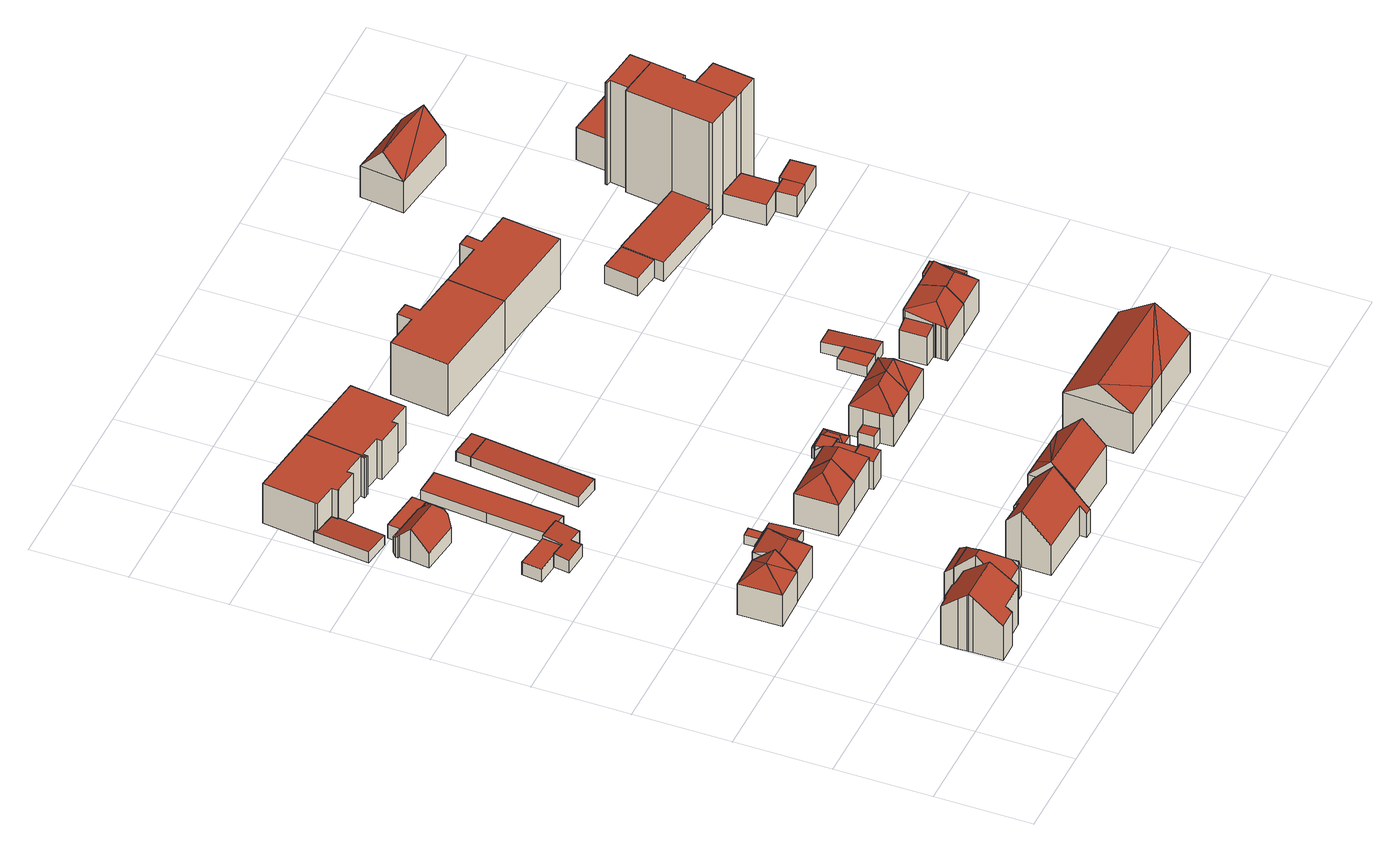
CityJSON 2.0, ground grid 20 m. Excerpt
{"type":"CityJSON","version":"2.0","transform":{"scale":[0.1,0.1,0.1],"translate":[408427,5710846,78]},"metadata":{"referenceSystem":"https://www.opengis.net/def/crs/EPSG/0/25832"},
"CityObjects":{
"building1":{"type":"Building","attributes":{"Gemeindeschluessel":"05978036","Geometrietyp2DReferenz":"3000","function":"31001_1000","roofType":"5000","measuredHeight":13.65},"geometry":[{"type":"MultiSurface","lod":"2","boundaries":[[[0,1,2,3]],[[1,4,5,2]],[[4,6,7,5]],[[6,8,9,7]],[[8,10,11,9]],[[10,12,13,11]],[[12,14,15,13]],[[14,16,17,15]],[[16,18,19,17]],[[18,20,21,19]],[[20,22,23,21]],[[22,24,25,23]],[[24,26,27,25]],[[26,28,29,27]],[[28,0,3,29]],[[24,22,20,30]],[[20,18,16,14,12,10,8,6,4,30]],[[4,1,0,28,26,24,30]],[[3,2,5,7,9,11,13,15,17,19,21,23,25,27,29]]],"semantics":{"surfaces":[{"type":"WallSurface"},{"type":"RoofSurface"},{"type":"GroundSurface"}],"values":[0,0,0,0,0,0,0,0,0,0,0,0,0,0,0,1,1,1,2]}}]},
"building2":{"type":"Building","attributes":{"Gemeindeschluessel":"05978036","Geometrietyp2DReferenz":"3000","function":"31001_1000","roofType":"5000","measuredHeight":11.28},"geometry":[{"type":"MultiSurface","lod":"2","boundaries":[[[31,32,33,34]],[[32,35,36,33]],[[35,37,38,36]],[[37,31,34,38]],[[35,32,39]],[[31,37,40]],[[39,31,40]],[[31,39,32]],[[37,39,40]],[[39,37,35]],[[34,33,36,38]]],"semantics":{"surfaces":[{"type":"WallSurface"},{"type":"RoofSurface"},{"type":"GroundSurface"}],"values":[0,0,0,0,1,0,1,1,1,1,2]}}]},
"building3":{"type":"Building","attributes":{"Gemeindeschluessel":"05978036","Geometrietyp2DReferenz":"3000","function":"31001_1000"},"children":["building3-1","building3-2","building3-3"]},
"building3-1":{"type":"BuildingPart","attributes":{"roofType":"2100","measuredHeight":9.21},"parents":["building3"],"geometry":[{"type":"MultiSurface","lod":"2","boundaries":[[[41,42,43,44]],[[42,45,46,47,43]],[[45,42,41,48,49]],[[50,44,43,47]],[[41,44,50,48]],[[49,46,45]],[[50,47,46,49,48]]],"semantics":{"surfaces":[{"type":"WallSurface"},{"type":"RoofSurface"},{"type":"GroundSurface"},{"type":"ClosureSurface"}],"values":[0,0,1,2,3,0,3]}}]},
"building3-2":{"type":"BuildingPart","attributes":{"roofType":"5000","measuredHeight":13.56},"parents":["building3"],"geometry":[{"type":"MultiSurface","lod":"2","boundaries":[[[51,52,53,54]],[[52,55,41,44,53]],[[56,57,58,59]],[[57,51,54,58]],[[60,48,61]],[[48,55,52,61]],[[52,51,57,56,60,61]],[[54,53,44,50,62,59,58]],[[48,41,55]],[[48,50,44,41]],[[62,50,48,60]],[[62,60,56,59]]],"semantics":{"surfaces":[{"type":"WallSurface"},{"type":"RoofSurface"},{"type":"GroundSurface"},{"type":"ClosureSurface"}],"values":[0,0,0,0,1,1,1,2,0,3,3,3]}}]},
"building3-3":{"type":"BuildingPart","attributes":{"roofType":"2100","measuredHeight":9.28},"parents":["building3"],"geometry":[{"type":"MultiSurface","lod":"2","boundaries":[[[46,63,47]],[[63,64,65,47]],[[64,66,67,65]],[[66,68,56,59,67]],[[68,66,64,63,46,49,69,60]],[[50,47,65,67,59,62]],[[49,48,69]],[[46,47,50,48,49]],[[56,68,60]],[[48,60,69]],[[48,50,62,60]],[[62,59,56,60]]],"semantics":{"surfaces":[{"type":"WallSurface"},{"type":"RoofSurface"},{"type":"GroundSurface"},{"type":"ClosureSurface"}],"values":[0,0,0,0,1,2,0,3,0,0,3,3]}}]},
"building4":{"type":"Building","attributes":{"Gemeindeschluessel":"05978036","Geometrietyp2DReferenz":"3000","function":"31001_1000","roofType":"5000","measuredHeight":10.63},"geometry":[{"type":"MultiSurface","lod":"2","boundaries":[[[70,71,72,73]],[[71,74,75,72]],[[74,76,77,75]],[[76,78,79,77]],[[78,80,81,79]],[[80,70,73,81]],[[76,74,71,82]],[[70,80,83,82,71]],[[76,82,83,78]],[[83,80,78]],[[73,72,75,77,79,81]]],"semantics":{"surfaces":[{"type":"WallSurface"},{"type":"RoofSurface"},{"type":"GroundSurface"}],"values":[0,0,0,0,0,0,1,1,1,0,2]}}]},
"building5":{"type":"Building","attributes":{"Gemeindeschluessel":"05978036","Geometrietyp2DReferenz":"3000","function":"31001_2460","roofType":"9999","measuredHeight":3},"geometry":[{"type":"MultiSurface","lod":"2","boundaries":[[[84,85,86,87,88,89]],[[89,88,90,91]],[[88,87,92,90]],[[87,86,93,92]],[[86,85,94,93]],[[85,84,95,94]],[[84,89,91,95]],[[91,90,92,93,94,95]]],"semantics":{"surfaces":[{"type":"RoofSurface"},{"type":"WallSurface"},{"type":"GroundSurface"}],"values":[0,1,1,1,1,1,1,2]}}]},
"building6":{"type":"Building","attributes":{"Gemeindeschluessel":"05978036","Geometrietyp2DReferenz":"3000","function":"31001_2460","roofType":"2100","measuredHeight":3.59},"geometry":[{"type":"MultiSurface","lod":"2","boundaries":[[[96,97,98,99]],[[97,100,101,98]],[[100,102,103,101]],[[102,104,105,103]],[[104,106,107,105]],[[106,108,109,107]],[[108,110,111,109]],[[110,112,113,111]],[[112,96,99,113]],[[112,110,108,106,104,102,100,97,96]],[[99,98,101,103,105,107,109,111,113]]],"semantics":{"surfaces":[{"type":"WallSurface"},{"type":"RoofSurface"},{"type":"GroundSurface"}],"values":[0,0,0,0,0,0,0,0,0,1,2]}}]},
"building7":{"type":"Building","attributes":{"Gemeindeschluessel":"05978036","Geometrietyp2DReferenz":"3000","function":"31001_2460","roofType":"2100","measuredHeight":2.66},"geometry":[{"type":"MultiSurface","lod":"2","boundaries":[[[114,115,116,117]],[[115,118,119,116]],[[118,120,121,119]],[[120,122,123,121]],[[122,124,125,123]],[[124,126,127,125]],[[126,128,129,127]],[[128,114,117,129]],[[128,126,124,122,120,118,115,114]],[[117,116,119,121,123,125,127,129]]],"semantics":{"surfaces":[{"type":"WallSurface"},{"type":"RoofSurface"},{"type":"GroundSurface"}],"values":[0,0,0,0,0,0,0,0,1,2]}}]},
"building8":{"type":"Building","attributes":{"Gemeindeschluessel":"05978036","Geometrietyp2DReferenz":"3000","function":"31001_2000"},"children":["building8-1","building8-2"]},
"building8-1":{"type":"BuildingPart","attributes":{"roofType":"9999","measuredHeight":7.58},"parents":["building8"],"geometry":[{"type":"MultiSurface","lod":"2","boundaries":[[[130,131,132,133]],[[131,134,135,132]],[[134,136,137,135]],[[136,138,139,137]],[[138,140,141,139]],[[140,142,143,141]],[[142,144,145,146,143]],[[147,148,149,150,151]],[[148,152,153,149]],[[152,154,155,153]],[[154,130,133,155]],[[148,147,156,157]],[[156,144,142,140,138,136,134,131,157]],[[131,130,154,152,148,157]],[[133,132,135,137,139,141,143,146,158,150,149,153,155]],[[159,145,144,156]],[[158,146,145,159]],[[151,159,156,147]],[[158,159,151,150]]],"semantics":{"surfaces":[{"type":"WallSurface"},{"type":"RoofSurface"},{"type":"GroundSurface"},{"type":"ClosureSurface"}],"values":[0,0,0,0,0,0,0,0,0,0,0,1,1,1,2,0,3,0,3]}}]},
"building8-2":{"type":"BuildingPart","attributes":{"roofType":"1000","measuredHeight":2.94},"parents":["building8"],"geometry":[{"type":"MultiSurface","lod":"2","boundaries":[[[145,160,161,146]],[[160,162,163,161]],[[162,151,150,163]],[[162,160,145,159,151]],[[150,158,146,161,163]],[[146,158,159,145]],[[158,150,151,159]]],"semantics":{"surfaces":[{"type":"WallSurface"},{"type":"RoofSurface"},{"type":"GroundSurface"},{"type":"ClosureSurface"}],"values":[0,0,0,1,2,3,3]}}]},
"building9":{"type":"Building","attributes":{"Gemeindeschluessel":"05978036","Geometrietyp2DReferenz":"3000","function":"31001_2460","roofType":"1000","measuredHeight":2.28},"geometry":[{"type":"MultiSurface","lod":"2","boundaries":[[[164,165,166,167]],[[165,168,169,166]],[[168,170,171,169]],[[170,172,173,171]],[[172,174,175,173]],[[174,164,167,175]],[[174,172,170,168,165,164]],[[167,166,169,171,173,175]]],"semantics":{"surfaces":[{"type":"WallSurface"},{"type":"RoofSurface"},{"type":"GroundSurface"}],"values":[0,0,0,0,0,0,1,2]}}]},
"building10":{"type":"Building","attributes":{"Gemeindeschluessel":"05978036","Geometrietyp2DReferenz":"3000","function":"31001_9998","roofType":"1000","measuredHeight":2.21},"geometry":[{"type":"MultiSurface","lod":"2","boundaries":[[[176,177,178,179]],[[177,180,181,178]],[[180,182,183,181]],[[182,176,179,183]],[[182,180,177,176]],[[179,178,181,183]]],"semantics":{"surfaces":[{"type":"WallSurface"},{"type":"RoofSurface"},{"type":"GroundSurface"}],"values":[0,0,0,0,1,2]}}]},
"building11":{"type":"Building","attributes":{"Gemeindeschluessel":"05978036","Geometrietyp2DReferenz":"3000","function":"31001_2460","roofType":"1000","measuredHeight":3.3},"geometry":[{"type":"MultiSurface","lod":"2","boundaries":[[[184,185,186,187]],[[185,188,189,186]],[[188,190,191,189]],[[190,184,187,191]],[[190,188,185,184]],[[187,186,189,191]]],"semantics":{"surfaces":[{"type":"WallSurface"},{"type":"RoofSurface"},{"type":"GroundSurface"}],"values":[0,0,0,0,1,2]}}]},
"building12":{"type":"Building","attributes":{"Gemeindeschluessel":"05978036","Geometrietyp2DReferenz":"3000","function":"31001_2460","roofType":"2100","measuredHeight":2.44},"geometry":[{"type":"MultiSurface","lod":"2","boundaries":[[[192,193,194,195]],[[193,196,197,194]],[[196,198,199,197]],[[198,192,195,199]],[[198,196,193,192]],[[195,194,197,199]]],"semantics":{"surfaces":[{"type":"WallSurface"},{"type":"RoofSurface"},{"type":"GroundSurface"}],"values":[0,0,0,0,1,2]}}]},
"building13":{"type":"Building","attributes":{"Gemeindeschluessel":"05978036","Geometrietyp2DReferenz":"3000","function":"31001_1000","roofType":"3100","measuredHeight":13.34},"geometry":[{"type":"MultiSurface","lod":"2","boundaries":[[[200,201,202,203]],[[201,204,205,202]],[[204,206,207,205]],[[206,208,209,207]],[[208,210,211,209]],[[210,212,213,211]],[[212,214,215,213]],[[214,216,217,215]],[[216,218,219,217]],[[218,220,221,219]],[[220,222,223,221]],[[222,200,203,223]],[[218,216,214,212,210,208]],[[208,206,204,201,200,222,220,218]],[[203,202,205,207,209,211,213,215,217,219,221,223]]],"semantics":{"surfaces":[{"type":"WallSurface"},{"type":"RoofSurface"},{"type":"GroundSurface"}],"values":[0,0,0,0,0,0,0,0,0,0,0,0,1,1,2]}}]},
"building14":{"type":"Building","attributes":{"Gemeindeschluessel":"05978036","Geometrietyp2DReferenz":"3000","function":"31001_1100","roofType":"1000","measuredHeight":9.47},"geometry":[{"type":"MultiSurface","lod":"2","boundaries":[[[224,225,226,227]],[[225,228,229,226]],[[228,230,231,229]],[[230,232,233,231]],[[232,234,235,233]],[[234,236,237,235]],[[236,238,239,237]],[[238,240,241,239]],[[240,242,243,241]],[[242,244,245,243]],[[244,246,247,245]],[[246,224,227,247]],[[246,244,242,240,238,236,234,232,230,228,225,224]],[[227,226,229,231,233,235,237,239,241,243,245,247]]],"semantics":{"surfaces":[{"type":"WallSurface"},{"type":"RoofSurface"},{"type":"GroundSurface"}],"values":[0,0,0,0,0,0,0,0,0,0,0,0,1,2]}}]},
"building15":{"type":"Building","attributes":{"Gemeindeschluessel":"05978036","Geometrietyp2DReferenz":"3000","function":"31001_2460","roofType":"1000","measuredHeight":2.42},"geometry":[{"type":"MultiSurface","lod":"2","boundaries":[[[248,249,250,251]],[[249,252,253,250]],[[252,254,255,253]],[[254,256,257,255]],[[256,248,251,257]],[[256,254,252,249,248]],[[251,250,253,255,257]]],"semantics":{"surfaces":[{"type":"WallSurface"},{"type":"RoofSurface"},{"type":"GroundSurface"}],"values":[0,0,0,0,0,1,2]}}]},
"building16":{"type":"Building","attributes":{"Gemeindeschluessel":"05978036","Geometrietyp2DReferenz":"3000","function":"31001_1000","roofType":"5000","measuredHeight":11.25},"geometry":[{"type":"MultiSurface","lod":"2","boundaries":[[[258,259,260,261]],[[259,262,263,260]],[[262,264,265,263]],[[264,258,261,265]],[[262,259,266]],[[258,264,267]],[[259,258,267,266]],[[264,262,266,267]],[[261,260,263,265]]],"semantics":{"surfaces":[{"type":"WallSurface"},{"type":"RoofSurface"},{"type":"GroundSurface"}],"values":[0,0,0,0,1,0,1,1,2]}}]},
"building17":{"type":"Building","attributes":{"Gemeindeschluessel":"05978036","Geometrietyp2DReferenz":"3000","function":"31001_1000","roofType":"5000","measuredHeight":13.94},"geometry":[{"type":"MultiSurface","lod":"2","boundaries":[[[268,269,270,271]],[[269,272,273,270]],[[272,274,275,273]],[[274,276,277,275]],[[276,278,279,277]],[[278,268,271,279]],[[276,280,281]],[[274,280,276]],[[272,280,274]],[[280,272,269]],[[281,280,268,278]],[[268,280,269]],[[276,281,278]],[[271,270,273,275,277,279]]],"semantics":{"surfaces":[{"type":"WallSurface"},{"type":"RoofSurface"},{"type":"GroundSurface"}],"values":[0,0,0,0,0,0,1,1,1,1,1,0,0,2]}}]},
"building18":{"type":"Building","attributes":{"Gemeindeschluessel":"05978036","Geometrietyp2DReferenz":"3000","function":"31001_2460","roofType":"2100","measuredHeight":2.62},"geometry":[{"type":"MultiSurface","lod":"2","boundaries":[[[282,283,284,285]],[[283,286,287,284]],[[286,288,289,287]],[[288,282,285,289]],[[288,286,283,282]],[[285,284,287,289]]],"semantics":{"surfaces":[{"type":"WallSurface"},{"type":"RoofSurface"},{"type":"GroundSurface"}],"values":[0,0,0,0,1,2]}}]},
"building19":{"type":"Building","attributes":{"Gemeindeschluessel":"05978036","Geometrietyp2DReferenz":"3000","function":"31001_1000"},"children":["building19-1","building19-2","building19-3","building19-4"]},
"building19-1":{"type":"BuildingPart","attributes":{"roofType":"1000","measuredHeight":6.71},"parents":["building19"],"geometry":[{"type":"MultiSurface","lod":"2","boundaries":[[[290,291,292,293]],[[291,294,295,292]],[[290,293,296,297]],[[297,298,299,294,291,290]],[[293,292,295,300,301,296]],[[299,300,295,294]],[[301,300,299,298]],[[297,296,301,298]]],"semantics":{"surfaces":[{"type":"WallSurface"},{"type":"RoofSurface"},{"type":"GroundSurface"},{"type":"ClosureSurface"}],"values":[0,0,0,1,2,3,3,3]}}]},
"building19-2":{"type":"BuildingPart","attributes":{"roofType":"1000","measuredHeight":6.67},"parents":["building19"],"geometry":[{"type":"MultiSurface","lod":"2","boundaries":[[[302,303,304,305,306]],[[303,297,296,304]],[[298,297,303,302,307,308]],[[305,304,296,301,309]],[[301,296,297,298]],[[306,307,302]],[[305,309,308,307,306]],[[309,301,298,308]]],"semantics":{"surfaces":[{"type":"WallSurface"},{"type":"RoofSurface"},{"type":"GroundSurface"},{"type":"ClosureSurface"}],"values":[0,0,1,2,3,0,3,3]}}]},
"building19-3":{"type":"BuildingPart","attributes":{"roofType":"5000","measuredHeight":11.19},"parents":["building19"],"geometry":[{"type":"MultiSurface","lod":"2","boundaries":[[[267,264,310,311]],[[264,312,313,310]],[[312,314,315,313]],[[314,306,305,315]],[[316,258,317,318,319]],[[258,267,311,317]],[[320,321,322]],[[321,307,306,314,312,264,267,322]],[[267,258,316,320,322]],[[311,310,313,315,305,309,301,300,323,318,317]],[[308,307,321]],[[309,305,306,307,308]],[[324,299,298,308,321,320]],[[300,301,298,299]],[[309,308,298,301]],[[324,323,300,299]],[[319,324,320,316]],[[319,318,323,324]]],"semantics":{"surfaces":[{"type":"WallSurface"},{"type":"RoofSurface"},{"type":"GroundSurface"},{"type":"ClosureSurface"}],"values":[0,0,0,0,0,0,1,1,1,2,0,3,0,3,3,3,0,3]}}]},
"building19-4":{"type":"BuildingPart","attributes":{"roofType":"1000","measuredHeight":6.67},"parents":["building19"],"geometry":[{"type":"MultiSurface","lod":"2","boundaries":[[[325,319,318,326]],[[294,327,328,295]],[[327,329,330,328]],[[329,325,326,330]],[[329,327,294,299,324,319,325]],[[326,318,323,300,295,328,330]],[[323,318,319,324]],[[323,324,299,300]],[[295,300,299,294]]],"semantics":{"surfaces":[{"type":"WallSurface"},{"type":"RoofSurface"},{"type":"GroundSurface"},{"type":"ClosureSurface"}],"values":[0,0,0,0,1,2,3,3,3]}}]},
"building20":{"type":"Building","attributes":{"Gemeindeschluessel":"05978036","Geometrietyp2DReferenz":"3000","function":"31001_1000","roofType":"1000","measuredHeight":9.25},"geometry":[{"type":"MultiSurface","lod":"2","boundaries":[[[230,228,331,332]],[[228,333,334,331]],[[333,335,336,334]],[[335,337,338,336]],[[337,339,340,338]],[[339,341,342,340]],[[341,343,344,342]],[[343,345,346,344]],[[345,347,348,346]],[[347,230,332,348]],[[347,345,343,341,339,337,335,333,228,230]],[[332,331,334,336,338,340,342,344,346,348]]],"semantics":{"surfaces":[{"type":"WallSurface"},{"type":"RoofSurface"},{"type":"GroundSurface"}],"values":[0,0,0,0,0,0,0,0,0,0,1,2]}}]},
"building21":{"type":"Building","attributes":{"Gemeindeschluessel":"05978036","Geometrietyp2DReferenz":"3000","function":"31001_2500","roofType":"2100","measuredHeight":2.61},"geometry":[{"type":"MultiSurface","lod":"2","boundaries":[[[349,350,351,352]],[[350,283,284,351]],[[283,282,285,284]],[[282,349,352,285]],[[282,283,350,349]],[[352,351,284,285]]],"semantics":{"surfaces":[{"type":"WallSurface"},{"type":"RoofSurface"},{"type":"GroundSurface"}],"values":[0,0,0,0,1,2]}}]},
"building22":{"type":"Building","attributes":{"Gemeindeschluessel":"05978036","Geometrietyp2DReferenz":"3000","function":"31001_2460","roofType":"1000","measuredHeight":2.46},"geometry":[{"type":"MultiSurface","lod":"2","boundaries":[[[353,354,355,356]],[[354,357,358,355]],[[357,359,360,358]],[[359,353,356,360]],[[359,357,354,353]],[[356,355,358,360]]],"semantics":{"surfaces":[{"type":"WallSurface"},{"type":"RoofSurface"},{"type":"GroundSurface"}],"values":[0,0,0,0,1,2]}}]},
"building23":{"type":"Building","attributes":{"Gemeindeschluessel":"05978036","Geometrietyp2DReferenz":"3000","function":"31001_2460","roofType":"5000","measuredHeight":3.54},"geometry":[{"type":"MultiSurface","lod":"2","boundaries":[[[361,362,363,364]],[[362,365,366,363]],[[365,367,368,366]],[[367,361,364,368]],[[369,367,365]],[[370,369,365,362]],[[370,362,361]],[[369,370,361,367]],[[364,363,366,368]]],"semantics":{"surfaces":[{"type":"WallSurface"},{"type":"RoofSurface"},{"type":"GroundSurface"}],"values":[0,0,0,0,1,1,1,1,2]}}]},
"building24":{"type":"Building","attributes":{"Gemeindeschluessel":"05978036","Geometrietyp2DReferenz":"3000","function":"31001_1000"},"children":["building24-1","building24-2"]},
"building24-1":{"type":"BuildingPart","attributes":{"roofType":"1000","measuredHeight":3.41},"parents":["building24"],"geometry":[{"type":"MultiSurface","lod":"2","boundaries":[[[371,372,373,374]],[[372,375,376,373]],[[377,371,374,378]],[[377,375,372,371]],[[374,373,376,378]],[[378,376,375,377]]],"semantics":{"surfaces":[{"type":"WallSurface"},{"type":"RoofSurface"},{"type":"GroundSurface"},{"type":"ClosureSurface"}],"values":[0,0,0,1,2,3]}}]},
"building24-2":{"type":"BuildingPart","attributes":{"roofType":"5000","measuredHeight":11.1},"parents":["building24"],"geometry":[{"type":"MultiSurface","lod":"2","boundaries":[[[379,380,381,376,375]],[[380,382,383,381]],[[382,384,385,383]],[[384,386,387,385]],[[386,388,389,387]],[[388,390,377,378,389]],[[390,391,392,380,379]],[[393,394,392,391]],[[392,394,382,380]],[[384,394,393,386]],[[386,393,391,388]],[[382,394,384]],[[388,391,390]],[[378,376,381,383,385,387,389]],[[375,377,390,379]],[[375,376,378,377]]],"semantics":{"surfaces":[{"type":"WallSurface"},{"type":"RoofSurface"},{"type":"GroundSurface"},{"type":"ClosureSurface"}],"values":[0,0,0,0,0,0,1,1,1,0,0,0,0,2,0,3]}}]},
"building25":{"type":"Building","attributes":{"Gemeindeschluessel":"05978036","Geometrietyp2DReferenz":"3000","function":"31001_1000","roofType":"5000","measuredHeight":11.03},"geometry":[{"type":"MultiSurface","lod":"2","boundaries":[[[382,395,396,383]],[[395,397,398,396]],[[397,386,387,398]],[[386,382,383,387]],[[397,395,399]],[[382,386,394]],[[395,394,399]],[[394,395,382]],[[399,386,397]],[[386,399,394]],[[383,396,398,387]]],"semantics":{"surfaces":[{"type":"WallSurface"},{"type":"RoofSurface"},{"type":"GroundSurface"}],"values":[0,0,0,0,1,0,1,1,1,1,2]}}]},
"building26":{"type":"Building","attributes":{"Geometrietyp2DReferenz":"3000","Gemeindeschluessel":"05978036","function":"31001_1100","roofType":"5000","measuredHeight":14.23},"geometry":[{"type":"MultiSurface","lod":"2","boundaries":[[[400,401,402,403]],[[401,404,405,402]],[[404,406,407,405]],[[406,408,409,407]],[[408,410,411,409]],[[410,400,403,411]],[[412,404,401,413]],[[412,408,406]],[[412,410,408]],[[413,410,412]],[[410,413,400]],[[401,400,413]],[[406,404,412]],[[403,402,405,407,409,411]]],"semantics":{"surfaces":[{"type":"WallSurface"},{"type":"RoofSurface"},{"type":"GroundSurface"}],"values":[0,0,0,0,0,0,1,1,1,1,1,0,0,2]}}]},
"building27":{"type":"Building","attributes":{"Gemeindeschluessel":"05978036","Geometrietyp2DReferenz":"3000","function":"31001_1000","roofType":"1000","measuredHeight":12.51},"geometry":[{"type":"MultiSurface","lod":"2","boundaries":[[[414,415,416,417]],[[415,418,419,416]],[[418,420,421,419]],[[420,422,423,421]],[[422,424,425,423]],[[424,426,427,425]],[[426,428,429,427]],[[428,414,417,429]],[[428,426,424,422,420,418,415,414]],[[417,416,419,421,423,425,427,429]]],"semantics":{"surfaces":[{"type":"WallSurface"},{"type":"RoofSurface"},{"type":"GroundSurface"}],"values":[0,0,0,0,0,0,0,0,1,2]}}]},
"building28":{"type":"Building","attributes":{"Gemeindeschluessel":"05978036","Geometrietyp2DReferenz":"3000","function":"31001_2460","roofType":"1000","measuredHeight":2.66},"geometry":[{"type":"MultiSurface","lod":"2","boundaries":[[[430,431,432,433]],[[431,434,435,432]],[[434,436,437,435]],[[436,438,439,437]],[[438,430,433,439]],[[438,436,434,431,430]],[[433,432,435,437,439]]],"semantics":{"surfaces":[{"type":"WallSurface"},{"type":"RoofSurface"},{"type":"GroundSurface"}],"values":[0,0,0,0,0,1,2]}}]},
"building29":{"type":"Building","attributes":{"Gemeindeschluessel":"05978036","Geometrietyp2DReferenz":"3000","function":"31001_2460","roofType":"2100","measuredHeight":3.05},"geometry":[{"type":"MultiSurface","lod":"2","boundaries":[[[440,441,442,443]],[[441,444,445,442]],[[444,446,447,445]],[[446,448,449,447]],[[448,450,451,449]],[[450,440,443,451]],[[450,448,446,444,441,440]],[[443,442,445,447,449,451]]],"semantics":{"surfaces":[{"type":"WallSurface"},{"type":"RoofSurface"},{"type":"GroundSurface"}],"values":[0,0,0,0,0,0,1,2]}}]},
"building30":{"type":"Building","attributes":{"Gemeindeschluessel":"05978036","Geometrietyp2DReferenz":"3000","function":"31001_1000"},"children":["building30-1","building30-2"]},
"building30-1":{"type":"BuildingPart","attributes":{"roofType":"5000","measuredHeight":10.91},"parents":["building30"],"geometry":[{"type":"MultiSurface","lod":"2","boundaries":[[[452,453,454,455]],[[453,456,457,454]],[[456,458,459,457]],[[458,460,461,459]],[[460,462,463,464,461]],[[465,466,467,468,469]],[[466,470,471,467]],[[470,472,473,471]],[[472,452,455,473]],[[466,465,462,460,458,456,453,452,474]],[[452,472,475,474]],[[470,466,474,475]],[[475,472,470]],[[455,454,457,459,461,464,468,467,471,473]],[[469,463,462,465]],[[469,468,464,463]]],"semantics":{"surfaces":[{"type":"WallSurface"},{"type":"RoofSurface"},{"type":"GroundSurface"},{"type":"ClosureSurface"}],"values":[0,0,0,0,0,0,0,0,0,1,1,1,0,2,0,3]}}]},
"building30-2":{"type":"BuildingPart","attributes":{"roofType":"2100","measuredHeight":7.63},"parents":["building30"],"geometry":[{"type":"MultiSurface","lod":"2","boundaries":[[[476,469,468,477]],[[463,478,479,464]],[[478,476,477,479]],[[478,463,469,476]],[[477,468,464,479]],[[464,468,469,463]]],"semantics":{"surfaces":[{"type":"WallSurface"},{"type":"RoofSurface"},{"type":"GroundSurface"},{"type":"ClosureSurface"}],"values":[0,0,0,1,2,3]}}]},
"building31":{"type":"Building","attributes":{"Gemeindeschluessel":"05978036","Geometrietyp2DReferenz":"3000","function":"31001_1000","roofType":"1000","measuredHeight":12.19},"geometry":[{"type":"MultiSurface","lod":"2","boundaries":[[[428,426,480,481]],[[426,482,483,480]],[[482,484,485,483]],[[484,486,487,485]],[[486,488,489,487]],[[488,490,491,489]],[[490,492,493,491]],[[492,428,481,493]],[[492,490,488,486,484,482,426,428]],[[481,480,483,485,487,489,491,493]]],"semantics":{"surfaces":[{"type":"WallSurface"},{"type":"RoofSurface"},{"type":"GroundSurface"}],"values":[0,0,0,0,0,0,0,0,1,2]}}]},
"building32":{"type":"Building","attributes":{"Gemeindeschluessel":"05978036","Geometrietyp2DReferenz":"3000","function":"31001_1000","roofType":"5000","measuredHeight":10.81},"geometry":[{"type":"MultiSurface","lod":"2","boundaries":[[[470,494,495,471]],[[494,496,497,495]],[[496,498,473,497]],[[498,470,471,473]],[[496,494,499]],[[470,498,500]],[[494,470,500,499]],[[498,496,499,500]],[[471,495,497,473]]],"semantics":{"surfaces":[{"type":"WallSurface"},{"type":"RoofSurface"},{"type":"GroundSurface"}],"values":[0,0,0,0,1,0,1,1,2]}}]},
"building33":{"type":"Building","attributes":{"Gemeindeschluessel":"05978036","Geometrietyp2DReferenz":"3000","function":"31001_2460","roofType":"1000","measuredHeight":2.8},"geometry":[{"type":"MultiSurface","lod":"2","boundaries":[[[501,502,503,504]],[[502,505,506,503]],[[505,507,508,506]],[[507,501,504,508]],[[507,505,502,501]],[[504,503,506,508]]],"semantics":{"surfaces":[{"type":"WallSurface"},{"type":"RoofSurface"},{"type":"GroundSurface"}],"values":[0,0,0,0,1,2]}}]},
"building34":{"type":"Building","attributes":{"Gemeindeschluessel":"05978036","Geometrietyp2DReferenz":"3000","function":"31001_1100"},"children":["building34-1","building34-2","building34-3","building34-4","building34-5","building34-6","building34-7","building34-8","building34-9"]},
"building34-1":{"type":"BuildingPart","attributes":{"roofType":"1000","measuredHeight":7.69},"parents":["building34"],"geometry":[{"type":"MultiSurface","lod":"2","boundaries":[[[509,510,511,512]],[[510,513,514,511]],[[513,515,516,514]],[[515,517,518,516]],[[519,509,512,520]],[[519,521,517,515,513,510,509]],[[512,511,514,516,518,522,520]],[[522,518,517,521]],[[520,522,521,519]]],"semantics":{"surfaces":[{"type":"WallSurface"},{"type":"RoofSurface"},{"type":"GroundSurface"},{"type":"ClosureSurface"}],"values":[0,0,0,0,0,1,2,3,3]}}]},
"building34-2":{"type":"BuildingPart","attributes":{"roofType":"1000","measuredHeight":4.97},"parents":["building34"],"geometry":[{"type":"MultiSurface","lod":"2","boundaries":[[[523,524,525,526]],[[527,528,529,530]],[[528,531,532,529]],[[531,528,527,524,523,533]],[[526,525,530,529,532,534]],[[527,530,525,524]],[[534,532,531,533]],[[526,534,533,523]]],"semantics":{"surfaces":[{"type":"WallSurface"},{"type":"RoofSurface"},{"type":"GroundSurface"},{"type":"ClosureSurface"}],"values":[0,0,0,1,2,3,3,3]}}]},
"building34-3":{"type":"BuildingPart","attributes":{"roofType":"1000","measuredHeight":24.43},"parents":["building34"],"geometry":[{"type":"MultiSurface","lod":"2","boundaries":[[[535,536,537,538]],[[536,539,540,537]],[[541,532,531]],[[541,542,543,532]],[[542,544,545,543]],[[544,546,545]],[[547,548,549]],[[547,550,551,548]],[[550,552,553,551]],[[554,535,538,555]],[[554,552,550,547,544,542,541,556,539,536,535]],[[538,537,540,534,532,543,545,548,551,553,555]],[[534,540,539,556,533]],[[531,533,556,541]],[[532,534,533,531]],[[549,546,544,547]],[[549,548,545,546]],[[555,553,552,554]]],"semantics":{"surfaces":[{"type":"WallSurface"},{"type":"RoofSurface"},{"type":"GroundSurface"},{"type":"ClosureSurface"}],"values":[0,0,0,0,0,0,0,0,0,0,1,2,3,0,3,0,3,3]}}]},
"building34-4":{"type":"BuildingPart","attributes":{"roofType":"1000","measuredHeight":4.31},"parents":["building34"],"geometry":[{"type":"MultiSurface","lod":"2","boundaries":[[[557,558,559,560]],[[558,561,562,559]],[[561,563,564,562]],[[563,561,558,557]],[[560,559,562,564]],[[560,564,563,557]]],"semantics":{"surfaces":[{"type":"WallSurface"},{"type":"RoofSurface"},{"type":"GroundSurface"},{"type":"ClosureSurface"}],"values":[0,0,0,1,2,3]}}]},
"building34-5":{"type":"BuildingPart","attributes":{"roofType":"1000","measuredHeight":4.95},"parents":["building34"],"geometry":[{"type":"MultiSurface","lod":"2","boundaries":[[[524,565,566,525]],[[567,568,569,570]],[[567,527,530,568]],[[527,567,570,565,524]],[[525,566,569,568,530]],[[570,569,566,565]],[[525,530,527,524]]],"semantics":{"surfaces":[{"type":"WallSurface"},{"type":"RoofSurface"},{"type":"GroundSurface"},{"type":"ClosureSurface"}],"values":[0,0,0,1,2,3,3]}}]},
"building34-6":{"type":"BuildingPart","attributes":{"roofType":"1000","measuredHeight":4.93},"parents":["building34"],"geometry":[{"type":"MultiSurface","lod":"2","boundaries":[[[571,572,573,574]],[[572,575,576,573]],[[575,570,569,576]],[[565,571,574,566]],[[565,570,575,572,571]],[[574,573,576,569,566]],[[566,569,570,565]]],"semantics":{"surfaces":[{"type":"WallSurface"},{"type":"RoofSurface"},{"type":"GroundSurface"},{"type":"ClosureSurface"}],"values":[0,0,0,0,1,2,3]}}]},
"building34-7":{"type":"BuildingPart","attributes":{"roofType":"1000","measuredHeight":24.45},"parents":["building34"],"geometry":[{"type":"MultiSurface","lod":"2","boundaries":[[[577,578,526,579]],[[578,523,526]],[[580,581,540,539]],[[580,577,579,581]],[[580,539,556,578,577]],[[579,526,534,540,581]],[[533,523,578,556]],[[526,523,533,534]],[[539,540,534,533,556]]],"semantics":{"surfaces":[{"type":"WallSurface"},{"type":"RoofSurface"},{"type":"GroundSurface"},{"type":"ClosureSurface"}],"values":[0,0,0,0,1,2,0,3,3]}}]},
"building34-8":{"type":"BuildingPart","attributes":{"roofType":"1000","measuredHeight":4.49},"parents":["building34"],"geometry":[{"type":"MultiSurface","lod":"2","boundaries":[[[582,549,548,564,563]],[[546,583,584,545]],[[583,585,586,584]],[[585,587,588,586]],[[587,589,557,560,588]],[[587,585,583,546,549,582,589]],[[560,564,548,545,584,586,588]],[[563,557,589,582]],[[563,564,560,557]],[[545,548,549,546]]],"semantics":{"surfaces":[{"type":"WallSurface"},{"type":"RoofSurface"},{"type":"GroundSurface"},{"type":"ClosureSurface"}],"values":[0,0,0,0,0,1,2,0,3,3]}}]},
"building34-9":{"type":"BuildingPart","attributes":{"roofType":"1000","measuredHeight":24.45},"parents":["building34"],"geometry":[{"type":"MultiSurface","lod":"2","boundaries":[[[590,591,519,520,592]],[[593,554,555,518,517]],[[594,595,553,552]],[[594,596,597,595]],[[596,590,592,597]],[[596,594,552,554,593,591,590]],[[592,520,522,518,555,553,595,597]],[[517,521,519,591,593]],[[517,518,522,521]],[[521,522,520,519]],[[552,553,555,554]]],"semantics":{"surfaces":[{"type":"WallSurface"},{"type":"RoofSurface"},{"type":"GroundSurface"},{"type":"ClosureSurface"}],"values":[0,0,0,0,0,1,2,0,3,3,3]}}]},
"building35":{"type":"Building","attributes":{"Gemeindeschluessel":"05978036","Geometrietyp2DReferenz":"3000","function":"31001_1000","roofType":"3100","measuredHeight":12.76},"geometry":[{"type":"MultiSurface","lod":"2","boundaries":[[[598,599,600,601]],[[599,602,603,600]],[[602,604,605,603]],[[604,598,601,605]],[[602,599,606]],[[598,604,607]],[[599,607,606]],[[607,599,598]],[[604,606,607]],[[606,604,602]],[[601,600,603,605]]],"semantics":{"surfaces":[{"type":"WallSurface"},{"type":"RoofSurface"},{"type":"GroundSurface"}],"values":[0,0,0,0,0,0,1,1,1,1,2]}}]}
},
"vertices":[
[152,9,136],[151,68,185],[151,68,55],[152,9,55],[151,77,192],[151,77,55],[151,80,189],[151,80,55],[150,97,175],[150,97,55],[150,132,146],[150,132,55],[176,133,146],[176,133,55],[179,137,143],[179,137,55],[218,138,142],[218,138,55],[221,133,146],[221,133,55],[256,131,148],[256,131,55],[256,48,148],[256,48,55],[256,23,148],[256,23,55],[195,22,147],[195,22,55],[195,9,137],[195,9,55],[251,77,192],
[171,426,115],[99,425,115],[99,425,41],[171,426,41],[97,514,115],[97,514,41],[170,515,115],[170,515,41],[129,470,154],[171,470,154],
[256,151,149],[256,170,131],[256,170,57],[256,151,57],[331,170,131],[331,170,112],[331,170,57],[319,151,149],[319,152,149],[319,151,57],
[256,48,133],[256,107,193],[256,107,57],[256,48,57],[256,151,150],[320,48,134],[259,48,133],[259,48,57],[320,48,57],[319,63,149],[274,107,193],[319,63,57],
[331,170,111],[331,63,113],[331,63,57],[331,48,113],[331,48,57],[320,48,149],[319,151,150],
[232,516,135],[243,516,135],[243,516,43],[232,516,43],[243,480,128],[243,480,43],[244,427,118],[244,427,43],[171,426,118],[171,426,43],[170,515,135],[170,515,43],[213,462,149],[171,461,149],
[62,889,54],[108,884,54],[138,880,54],[143,921,54],[91,927,54],[67,930,54],[91,927,24],[67,930,24],[143,921,24],[138,880,24],[108,884,24],[62,889,24],
[157,870,56],[155,847,54],[155,847,25],[157,870,25],[103,851,54],[103,851,25],[108,884,57],[108,884,25],[138,880,57],[138,880,25],[143,921,61],[143,921,25],[170,918,61],[170,918,25],[192,915,61],[192,915,25],[187,866,56],[187,866,25],
[24,1324,35],[23,1318,35],[23,1318,8],[24,1324,8],[74,1311,32],[74,1311,8],[73,1298,32],[73,1298,8],[76,1298,31],[76,1298,8],[64,1202,31],[64,1202,8],[5,1209,35],[5,1209,8],[19,1324,35],[19,1324,8],
[25,1097,53],[30,1136,93],[30,1136,17],[25,1097,17],[33,1160,69],[33,1160,17],[30,1160,69],[30,1160,17],[30,1165,64],[30,1165,17],[42,1175,54],[42,1175,17],[72,1171,54],[72,1171,17],[131,1163,54],[131,1163,47],[131,1163,17],[126,1125,77],[124,1109,77],[124,1109,17],[126,1125,17],[126,1125,47],[123,1101,69],[123,1101,17],[106,1087,54],[106,1087,17],[128,1140,77],[111,1127,93],[128,1140,17],[128,1140,47],
[161,1160,47],[161,1160,17],[157,1121,47],[157,1121,17],
[264,481,66],[263,549,66],[263,549,43],[264,481,43],[285,549,66],[285,549,43],[305,550,66],[305,550,43],[306,550,66],[306,550,43],[307,483,66],[307,483,43],
[285,549,64],[285,580,64],[285,580,42],[285,549,42],[305,580,64],[305,580,42],[305,550,64],[305,550,42],
[72,1171,49],[75,1200,49],[75,1200,16],[72,1171,16],[164,1189,49],[164,1189,16],[161,1160,49],[161,1160,16],
[307,483,69],[306,550,65],[306,550,45],[307,483,45],[333,550,65],[333,550,45],[333,482,69],[333,482,45],
[543,0,114],[528,1,114],[528,1,58],[543,0,58],[528,15,129],[528,15,58],[404,19,129],[404,19,58],[405,78,192],[405,78,58],[406,110,158],[406,110,58],[460,107,158],[460,107,58],[460,117,148],[460,117,58],[546,114,148],[546,114,58],[545,73,192],[545,73,58],[544,30,146],[544,30,58],[543,14,129],[543,14,58],
[24,1324,100],[38,1433,100],[38,1433,5],[24,1324,5],[196,1413,100],[196,1413,5],[180,1287,100],[180,1287,5],[175,1288,100],[175,1288,5],[177,1297,100],[177,1297,5],[129,1303,100],[129,1303,5],[128,1291,100],[128,1291,5],[76,1298,100],[76,1298,5],[73,1298,100],[73,1298,5],[74,1311,100],[74,1311,5],[23,1318,100],[23,1318,5],
[171,923,43],[182,1048,43],[182,1048,19],[171,923,19],[194,1185,43],[194,1185,19],[250,1181,43],[250,1181,19],[228,915,43],[228,915,19],
[444,428,117],[371,428,117],[371,428,44],[444,428,44],[370,517,117],[370,517,44],[443,518,117],[443,518,44],[403,473,157],[444,473,157],
[544,30,151],[549,127,151],[549,127,61],[544,30,61],[590,126,151],[590,126,61],[650,124,151],[650,124,61],[683,123,151],[683,123,61],[679,25,151],[679,25,61],[546,79,200],[681,74,200],
[317,1137,42],[373,1130,45],[373,1130,19],[317,1137,19],[344,902,45],[344,902,19],[288,910,42],[288,910,19],
[550,503,112],[542,503,112],[542,503,45],[550,503,45],[543,461,112],[543,461,45],[550,505,45],[550,505,112],[517,505,112],[517,461,112],[517,461,45],[517,505,45],
[516,537,112],[550,538,112],[550,538,45],[516,537,45],[516,537,100],[516,525,112],[516,519,112],[516,519,45],
[443,518,45],[444,473,45],[514,519,117],[514,519,45],[514,537,100],[514,537,45],[515,429,117],[444,428,45],[515,429,45],[515,429,112],[518,429,117],[516,519,117],[481,474,157],[518,429,45],[518,429,112],
[515,419,112],[515,419,45],[551,462,112],[551,462,45],[551,420,112],[551,420,45],
[196,1413,7],[180,1287,7],[355,1392,100],[355,1392,7],[340,1276,100],[340,1276,7],[291,1282,100],[291,1282,7],[290,1271,100],[290,1271,7],[233,1278,100],[233,1278,7],[234,1289,100],[234,1289,7],[186,1296,100],[186,1296,7],[184,1286,100],[184,1286,7],
[321,1168,42],[376,1160,45],[376,1160,19],[321,1168,19],
[552,558,71],[580,558,71],[580,558,46],[552,558,46],[580,506,71],[580,506,46],[552,506,71],[552,506,46],
[581,558,72],[609,558,72],[609,558,46],[581,558,46],[609,506,72],[609,506,46],[581,506,72],[581,506,46],[595,520,81],[595,545,81],
[614,459,82],[614,492,82],[614,492,48],[614,459,48],[637,492,82],[637,492,48],[638,459,82],[638,459,48],
[637,492,119],[637,520,119],[637,520,48],[710,521,119],[710,521,48],[710,476,119],[710,476,48],[711,432,119],[711,432,48],[638,431,119],[638,431,48],[638,459,119],[638,431,120],[669,475,159],[711,432,120],[710,476,159],
[783,522,119],[783,522,48],[784,433,119],[784,433,48],[747,477,159],
[776,12,157],[781,155,157],[781,155,62],[776,12,62],[1031,148,157],[1031,148,62],[1027,5,157],[1027,5,62],[903,9,157],[903,9,62],[860,10,157],[860,10,62],[1029,76,204],[778,83,204],
[440,1233,137],[456,1354,137],[456,1354,12],[440,1233,12],[531,1344,137],[531,1344,12],[535,1375,137],[535,1375,12],[565,1371,137],[565,1371,12],[561,1340,137],[561,1340,12],[660,1327,137],[660,1327,12],[645,1207,137],[645,1207,12],
[802,552,72],[801,612,72],[801,612,46],[802,552,46],[838,612,72],[838,612,46],[838,613,72],[838,613,46],[839,552,72],[839,552,46],
[839,552,73],[838,613,70],[838,613,43],[839,552,43],[837,660,68],[837,660,43],[875,660,68],[875,660,43],[876,613,70],[876,613,43],[877,553,73],[877,553,43],
[901,434,123],[901,437,124],[901,437,47],[901,434,47],[901,447,126],[901,447,47],[901,457,128],[901,457,47],[901,459,129],[901,459,47],[901,463,129],[901,463,124],[901,463,47],[900,519,141],[900,522,142],[900,522,47],[900,519,47],[900,519,124],[976,523,142],[976,523,47],[977,434,123],[977,434,47],[929,469,156],[976,470,156],
[873,519,115],[873,519,47],[874,463,115],[874,463,47],
[660,1327,15],[645,1207,15],[757,1315,137],[757,1315,15],[761,1345,137],[761,1345,15],[788,1342,137],[788,1342,15],[784,1311,137],[784,1311,15],[861,1301,137],[861,1301,15],[846,1181,137],[846,1181,15],
[1048,524,142],[1048,524,47],[1050,435,124],[1050,435,47],[977,434,124],[1020,470,155],[977,469,155],
[1112,558,80],[1113,485,80],[1113,485,52],[1112,558,52],[1077,485,80],[1077,485,52],[1076,557,80],[1076,557,52],
[1188,1293,99],[1377,1268,99],[1377,1268,22],[1188,1293,22],[1368,1197,99],[1368,1197,22],[1238,1215,99],[1238,1215,22],[1236,1206,99],[1236,1206,22],[1178,1213,99],[1178,1213,22],[1216,1208,99],[1216,1208,22],
[1217,977,71],[1218,901,71],[1218,901,22],[1217,977,22],[1195,900,71],[1152,899,71],[1152,899,22],[1195,900,22],[1151,986,71],[1151,986,22],[1199,980,71],[1199,980,22],
[1221,1090,266],[1214,1091,266],[1214,1091,22],[1221,1090,22],[1211,1066,266],[1211,1066,22],[1151,986,266],[1115,991,266],[1115,991,22],[1116,999,266],[1116,999,22],[1116,999,67],[1126,1077,266],[1126,1077,22],[1126,1077,67],[1139,1174,266],[1139,1174,22],[1149,1173,266],[1149,1173,22],[1231,1162,266],[1231,1162,22],[1199,980,266],
[936,1032,65],[876,1040,65],[876,1040,22],[936,1032,22],[886,1110,65],[886,1110,22],[946,1102,65],[946,1102,22],
[1232,901,71],[1232,901,22],[1196,857,71],[1196,857,22],[1233,858,22],[1233,858,71],
[1232,908,71],[1287,909,71],[1287,909,22],[1232,908,22],[1288,859,71],[1288,859,22],
[1261,971,266],[1217,977,266],[1261,971,22],[1273,1057,266],[1273,1057,22],
[946,1102,67],[1106,1000,67],[1106,1000,22],[1105,989,67],[1105,989,22],[933,1012,67],[933,1012,22],[936,1032,67],
[1145,1218,266],[1178,1213,266],[1145,1218,22],[1236,1206,266],[1154,1211,266],[1154,1211,22],[1144,1213,266],[1144,1213,22],
[1088,1511,88],[936,1530,88],[936,1530,13],[1088,1511,13],[947,1621,88],[947,1621,13],[1099,1602,88],[1099,1602,13],[942,1575,141],[1093,1557,141]
]}
